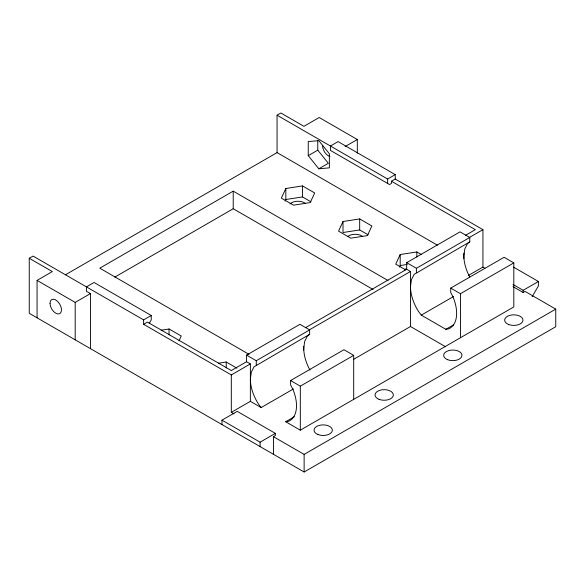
<?xml version="1.0" encoding="UTF-8"?>
<svg xmlns="http://www.w3.org/2000/svg" width="585" height="585" viewBox="0 0 585 585"><rect width="100%" height="100%" fill="white"/><g stroke="black" fill="none" stroke-linecap="round" stroke-linejoin="round"><path stroke-width="0.88" d="M179.025 340.843L181.255 336.039L169.058 328.989L161.16 330.211M285.831 188.502L281.363 198.118L293.56 205.167L310.226 202.585L314.693 192.962L302.496 185.92L285.831 188.502L285.831 199.507L285.085 201.108M343.015 221.518L338.547 231.133L350.751 238.183L367.417 235.601L371.877 225.978L359.68 218.936L343.015 221.518L343.015 232.523L359.68 229.942L368.067 234.782M421.441 254.592L416.864 251.952L400.198 254.533L395.738 264.149L405.646 269.875M399.46 267.14L400.198 265.539L400.198 254.533M149.343 323.205L151.252 319.9L151.252 315.498L94.061 282.482L86.434 286.884L86.434 291.286L90.441 293.597L90.441 348.631M532.174 296.683L538.405 285.897L538.405 281.495L513.506 267.118M151.252 315.498L143.625 319.9L143.625 324.302L147.435 322.101L231.309 370.532L246.563 361.727L246.563 355.124L299.937 324.302L309.655 329.918L309.655 334.32L254.036 366.824L251.309 372.148L250.373 379.117A32.621 18.83 60 0 0 258.336 403.84L261.166 407.577L293.348 388.996M309.655 334.32L307.41 336.009L304.683 341.333L303.747 348.294A32.621 18.83 60 0 0 309.984 370.115M305.472 327.71L406.685 269.275L406.685 262.672L460.059 231.857L469.777 237.466L469.777 241.868L414.158 274.38L411.43 279.703L410.494 286.665A32.621 18.83 60 0 0 418.458 311.388L421.288 315.132L445.828 329.296L448.666 328.836A32.621 18.83 60 0 0 452.966 296.785L450.721 292.5L450.721 288.098L504.094 257.283L513.813 262.892L513.813 306.92L300.317 430.18L285.707 421.748L294.343 416.761M469.777 241.868L467.532 243.565L464.804 248.888L463.868 255.85A32.621 18.83 60 0 0 469.704 276.924M513.038 286.657L523.151 292.5L525.059 291.403L555.75 309.121L555.75 326.73L304.127 472L29.25 313.304L29.25 258.27L33.06 256.069L143.625 319.9M65.44 274.796L277.056 152.619L277.056 115.201L280.873 113L303.937 126.316L319.191 117.512L357.311 139.523L357.311 153.212M37.067 317.816L37.067 280.39L52.314 271.586L29.25 258.27M388.052 280.529L233.218 191.141L99.779 268.179L249.086 354.378M308.244 155.654L308.244 141.57L318.803 140.627L329.37 153.767L329.37 167.851L318.803 168.802L308.244 155.654L317.772 150.155L317.772 140.466M114.784 277.129L233.218 208.75L373.04 289.473M37.067 280.39L75.187 302.401L90.441 293.597M345.113 146.564L357.311 139.523M318.803 168.802L328.339 163.295L317.772 150.155M277.056 115.201L387.621 179.032L395.248 174.63L395.248 179.032L482.932 229.656L482.932 267.074L468.446 275.44M395.248 174.63L338.057 141.614L330.437 146.016L330.437 150.418L389.53 184.538L391.431 183.434L391.431 181.233L395.248 179.032M465.397 235.382L475.305 229.656L391.431 181.233M231.309 374.934L250.373 363.928L250.373 401.347L231.309 412.352L231.309 374.934L143.625 324.302M309.282 329.911L410.494 271.477L410.494 326.51L353.559 359.38M469.207 237.583L482.932 229.656M246.563 355.124L256.274 360.733L309.655 329.918M406.685 262.672L416.403 268.288L469.777 237.466M221.971 424.564L221.971 420.162L237.217 411.357L275.345 433.368L275.345 435.569L273.436 436.673L273.436 454.282M285.707 421.748L288.544 421.28A32.621 18.83 60 0 0 292.844 389.23L290.599 384.945L290.599 380.542L343.973 349.728L353.691 355.344L353.691 399.365M421.288 315.132L453.47 296.551M290.599 380.542L300.317 386.159L353.691 355.344M450.721 288.098L460.439 293.707L513.813 262.892M445.828 329.296L453.682 324.77M221.971 420.162L260.091 442.172L275.345 433.368M513.038 284.456L523.151 290.299L538.405 281.495M273.436 436.673L304.127 454.391L555.75 309.121M285.831 199.507L302.496 196.926L310.884 201.767M400.198 265.539L407.218 264.449M218.351 363.226L226.241 362.005L236.918 368.17M482.932 267.074L484.936 268.23M277.056 152.619L437.397 245.188M406.685 269.275L410.494 271.477M410.494 326.51L445.609 346.781M246.563 361.727L250.373 363.928M250.373 401.347L261.166 407.577M231.309 412.352L233.978 413.887M523.151 290.299L523.151 292.5M463.868 253.173L463.868 258.519M460.439 293.707L460.439 337.735M416.864 251.952L416.864 257.034M416.403 268.288L416.403 272.69M387.621 179.032L387.621 183.434M359.68 218.936L359.68 229.942M304.127 454.391L304.127 472M303.747 346.51L303.747 350.108M302.496 185.92L302.496 196.926M300.317 386.159L300.317 430.18M260.091 442.172L260.091 446.574M256.274 360.733L256.274 365.135M233.218 191.141L233.218 208.75M226.241 362.005L226.241 367.936M169.058 328.989L169.058 334.92M75.187 302.401L75.187 339.827M329.947 156.473A8.088 4.673 60 0 1 322.627 145.592M404.359 270.043A9.163 5.294 0 0 1 405.917 268.837M347.622 236.596A9.163 5.294 0 0 1 362.554 236.391M289.984 204.011A9.163 5.294 0 0 1 305.363 203.375M508.672 324.507A9.163 5.294 0 0 0 522.953 320.5A9.163 5.294 0 0 0 509.806 315.366A9.163 5.294 0 0 0 508.672 324.507M447.679 359.724A9.163 5.294 0 0 0 461.953 355.717A9.163 5.294 0 0 0 448.812 350.583A9.163 5.294 0 0 0 447.679 359.724M379.051 399.343A9.163 5.294 0 0 0 393.332 395.336A9.163 5.294 0 0 0 380.184 390.202A9.163 5.294 0 0 0 379.051 399.343M318.05 434.56A9.163 5.294 0 0 0 332.331 430.56A9.163 5.294 0 0 0 319.183 425.419A9.163 5.294 0 0 0 318.05 434.56M50.032 303.6A8.088 4.673 60 0 0 58.836 313.926A8.088 4.673 60 0 0 58.368 302.233A8.088 4.673 60 0 0 50.032 303.6"/></g></svg>
